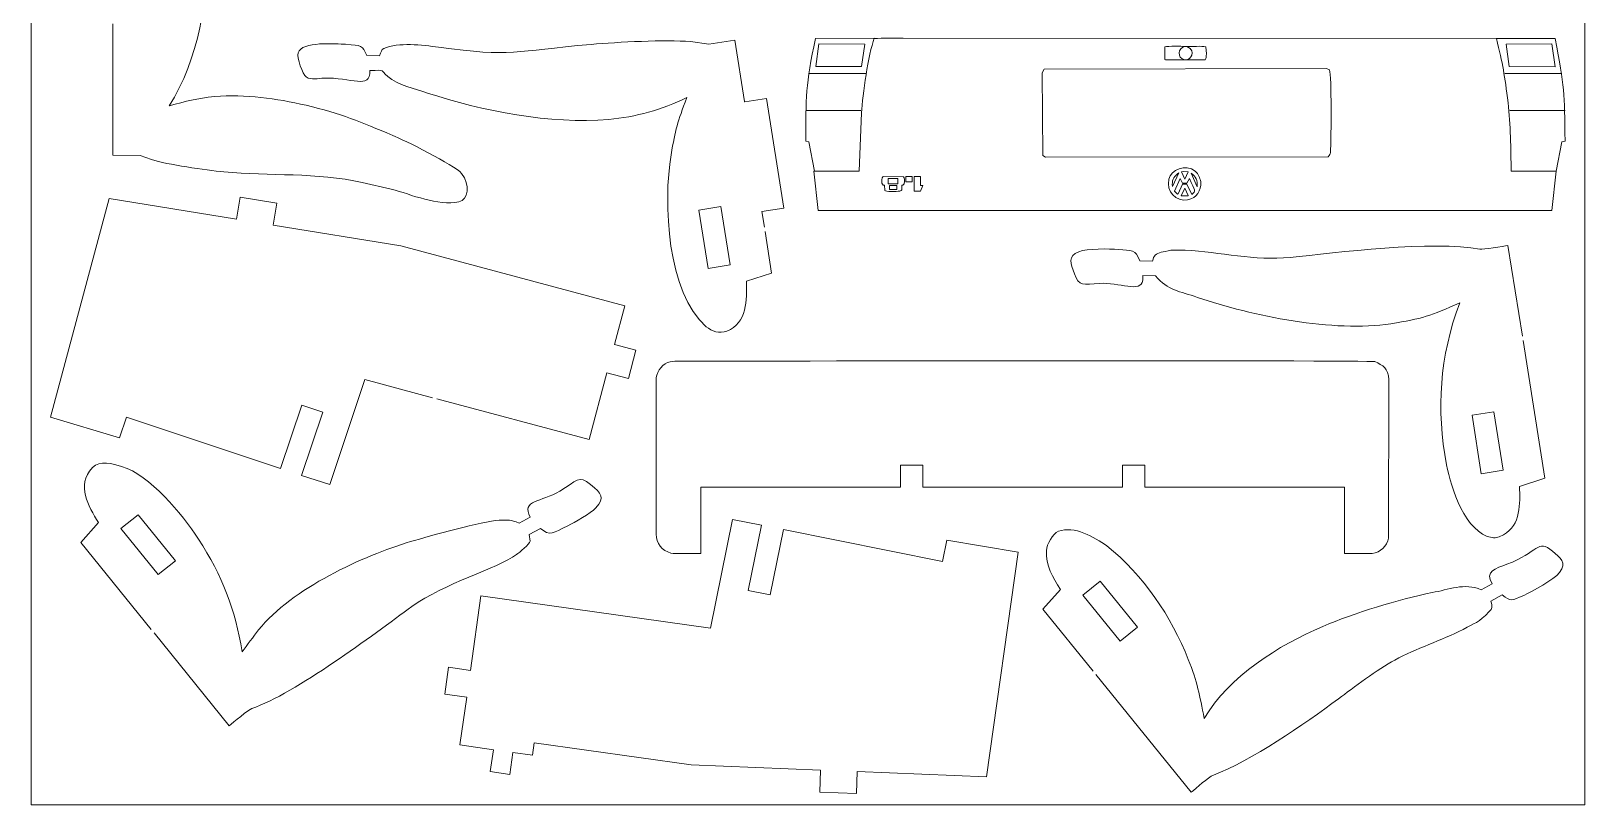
# Model space of a CAD drawing. Header units: centimetres. Extents: x -90 to 56, y -28 to 1.
# Drawn here: x 3.48 to 24.48, y -28.26 to -17.8 of the extents above; entities that cross this region are included whole.
import ezdxf

# ---------------------------------------------------------------- set-up
doc = ezdxf.new("R2010")
doc.units = ezdxf.units.CM
doc.header["$MEASUREMENT"] = 0
doc.layers.add('Camada 1', color=7, linetype='Continuous')

msp = doc.modelspace()

# ---------------------------------------------------------------- linework, layer by layer
at = {"layer": 'Camada 1', "color": 1, "lineweight": 0}
msp.add_lwpolyline([(3.47898, -28.26382), (24.47898, -28.26382), (24.47898, 1.43618), (3.47898, 1.43618), (3.47898, -28.26382)], close=True, dxfattribs=at)
at = {"layer": 'Camada 1', "color": 3, "lineweight": 9}
for points, knots in [([(4.58447, -17.7044), (4.58447, -17.7044), (4.58447, -19.48031), (4.58447, -19.48031), (4.58447, -19.48031), (4.58447, -19.48031), (4.95509, -19.4862), (4.95509, -19.4862), (4.95509, -19.4862), (4.95509, -19.4862), (5.10508, -19.53914), (5.10508, -19.53914), (5.10508, -19.53914), (5.32306, -19.60868), (5.83692, -19.68294), (6.08455, -19.7068), (6.08455, -19.7068), (6.70636, -19.76669), (7.34084, -19.70912), (7.95525, -19.85092), (7.95525, -19.85092), (7.95525, -19.85092), (8.34645, -19.93916), (8.34645, -19.93916), (8.34645, -19.93916), (8.61944, -20.01226), (8.97731, -20.17065), (9.26121, -20.1127), (9.26121, -20.1127), (9.38595, -20.08724), (9.41937, -19.87891), (9.29651, -19.72739), (9.29651, -19.72739), (9.20389, -19.61315), (8.50199, -19.26827), (8.36704, -19.21265), (8.36704, -19.21265), (7.93323, -19.03387), (7.66696, -18.91605), (7.19639, -18.80675), (7.19639, -18.80675), (6.79328, -18.71311), (6.37535, -18.65262), (5.96101, -18.68909), (5.96101, -18.68909), (5.71828, -18.71046), (5.57518, -18.75054), (5.34629, -18.81557), (5.34629, -18.81557), (5.73824, -18.18797), (5.88426, -17.35477), (5.86396, -16.62132), (5.86396, -16.62132), (5.85576, -16.32486), (5.76209, -15.83262), (5.48747, -15.64185), (5.48747, -15.64185), (5.34681, -15.54415), (5.15419, -15.64209), (5.06391, -15.78304), (5.06391, -15.78304), (4.97358, -15.92404), (4.96037, -16.076), (4.94037, -16.23601), (4.94037, -16.23601), (4.94037, -16.23601), (4.58447, -16.29189), (4.58447, -16.29189), (4.58447, -16.29189), (4.58447, -16.29189), (4.58447, -17.64557), (4.58447, -17.64557)], [0, 0, 0, 0, 0.05263158, 0.05263158, 0.05263158, 0.05263158, 0.10526316, 0.10526316, 0.10526316, 0.10526316, 0.15789474, 0.15789474, 0.15789474, 0.15789474, 0.21052632, 0.21052632, 0.21052632, 0.21052632, 0.26315789, 0.26315789, 0.26315789, 0.26315789, 0.31578947, 0.31578947, 0.31578947, 0.31578947, 0.36842105, 0.36842105, 0.36842105, 0.36842105, 0.42105263, 0.42105263, 0.42105263, 0.42105263, 0.47368421, 0.47368421, 0.47368421, 0.47368421, 0.52631579, 0.52631579, 0.52631579, 0.52631579, 0.57894737, 0.57894737, 0.57894737, 0.57894737, 0.63157895, 0.63157895, 0.63157895, 0.63157895, 0.68421053, 0.68421053, 0.68421053, 0.68421053, 0.73684211, 0.73684211, 0.73684211, 0.73684211, 0.78947368, 0.78947368, 0.78947368, 0.78947368, 0.84210526, 0.84210526, 0.84210526, 0.84210526, 0.89473684, 0.89473684, 0.89473684, 0.89473684, 1, 1, 1, 1]), ([(13.38901, -20.45429), (13.38901, -20.45429), (13.35535, -20.24172), (13.35535, -20.24172), (13.35535, -20.24172), (13.35535, -20.24172), (13.65167, -20.19479), (13.65167, -20.19479), (13.65167, -20.19479), (13.65167, -20.19479), (13.417, -18.71318), (13.417, -18.71318), (13.417, -18.71318), (13.417, -18.71318), (13.12359, -18.75966), (13.12359, -18.75966), (13.12359, -18.75966), (13.12359, -18.75966), (13.12022, -18.75721), (13.12022, -18.75721), (13.12022, -18.75721), (13.12022, -18.75721), (12.98862, -17.92634), (12.98862, -17.92634), (12.98862, -17.92634), (12.98862, -17.92634), (12.64001, -17.98155), (12.64001, -17.98155), (12.64001, -17.98155), (12.64001, -17.98155), (12.39319, -17.9462), (12.39319, -17.9462), (12.39319, -17.9462), (12.04644, -17.91648), (11.41388, -17.95169), (11.05001, -17.98322), (11.05001, -17.98322), (9.99699, -18.07448), (9.98778, -18.15927), (8.98631, -18.02122), (8.98631, -18.02122), (8.76713, -17.99101), (8.44447, -17.95238), (8.24439, -18.03748), (8.24439, -18.03748), (8.21486, -18.05005), (8.20859, -18.08771), (8.18847, -18.13568), (8.18847, -18.13568), (8.18847, -18.13568), (8.01537, -18.1333), (8.01537, -18.1333), (8.01537, -18.1333), (7.9528, -17.99435), (7.95263, -17.99651), (7.72935, -17.98207), (7.72935, -17.98207), (7.60435, -17.97398), (7.13302, -17.94072), (7.08916, -18.09538), (7.08916, -18.09538), (7.06926, -18.16552), (7.14735, -18.38701), (7.19773, -18.42363), (7.19773, -18.42363), (7.26077, -18.46945), (7.36309, -18.44238), (7.43551, -18.43956), (7.43551, -18.43956), (7.80311, -18.42522), (8.06859, -18.60014), (8.05629, -18.33529), (8.05629, -18.33529), (8.29226, -18.33167), (8.18303, -18.32079), (8.29885, -18.41896), (8.29885, -18.41896), (8.43117, -18.53112), (8.67221, -18.58673), (8.83721, -18.64043), (8.83721, -18.64043), (9.57105, -18.87926), (10.50252, -19.06768), (11.28507, -18.99724), (11.28507, -18.99724), (11.65399, -18.96404), (12.00586, -18.86779), (12.34018, -18.70207), (12.34018, -18.70207), (12.21718, -19.03504), (12.18683, -19.13229), (12.12892, -19.47408), (12.12892, -19.47408), (12.01904, -20.12261), (12.07536, -21.34354), (12.60437, -21.79906), (12.60437, -21.79906), (12.67634, -21.86104), (12.78384, -21.89777), (12.88193, -21.85932), (12.88193, -21.85932), (13.15895, -21.75076), (13.14954, -21.43295), (13.14753, -21.18592), (13.14753, -21.18592), (13.14753, -21.18592), (13.4874, -21.0755), (13.4874, -21.0755), (13.4874, -21.0755), (13.4874, -21.0755), (13.39821, -20.51239), (13.39821, -20.51239)], [0, 0, 0, 0, 0.03448276, 0.03448276, 0.03448276, 0.03448276, 0.06896552, 0.06896552, 0.06896552, 0.06896552, 0.10344828, 0.10344828, 0.10344828, 0.10344828, 0.13793103, 0.13793103, 0.13793103, 0.13793103, 0.17241379, 0.17241379, 0.17241379, 0.17241379, 0.20689655, 0.20689655, 0.20689655, 0.20689655, 0.24137931, 0.24137931, 0.24137931, 0.24137931, 0.27586207, 0.27586207, 0.27586207, 0.27586207, 0.31034483, 0.31034483, 0.31034483, 0.31034483, 0.34482759, 0.34482759, 0.34482759, 0.34482759, 0.37931034, 0.37931034, 0.37931034, 0.37931034, 0.4137931, 0.4137931, 0.4137931, 0.4137931, 0.44827586, 0.44827586, 0.44827586, 0.44827586, 0.48275862, 0.48275862, 0.48275862, 0.48275862, 0.51724138, 0.51724138, 0.51724138, 0.51724138, 0.55172414, 0.55172414, 0.55172414, 0.55172414, 0.5862069, 0.5862069, 0.5862069, 0.5862069, 0.62068966, 0.62068966, 0.62068966, 0.62068966, 0.65517241, 0.65517241, 0.65517241, 0.65517241, 0.68965517, 0.68965517, 0.68965517, 0.68965517, 0.72413793, 0.72413793, 0.72413793, 0.72413793, 0.75862069, 0.75862069, 0.75862069, 0.75862069, 0.79310345, 0.79310345, 0.79310345, 0.79310345, 0.82758621, 0.82758621, 0.82758621, 0.82758621, 0.86206897, 0.86206897, 0.86206897, 0.86206897, 0.89655172, 0.89655172, 0.89655172, 0.89655172, 0.93103448, 0.93103448, 0.93103448, 0.93103448, 1, 1, 1, 1]), ([(14.06545, -19.69526), (14.06545, -19.69526), (13.99192, -19.29818), (13.99192, -19.29818), (13.99192, -19.29818), (13.99192, -19.29818), (13.9478, -19.28935), (13.9478, -19.28935), (13.9478, -19.28935), (13.95293, -18.71506), (13.94386, -18.51855), (14.08016, -17.90398), (14.08016, -17.90398), (14.08016, -17.90398), (14.87432, -17.90104), (14.87432, -17.90104), (14.87432, -17.90104), (14.79332, -18.11731), (14.71781, -18.66502), (14.70373, -18.90698), (14.70373, -18.90698), (14.70373, -18.90698), (14.67137, -19.69526), (14.67137, -19.69526), (14.67137, -19.69526), (14.67137, -19.69526), (14.05662, -19.69526), (14.05662, -19.69526), (14.05662, -19.69526), (14.05662, -19.69526), (14.1184, -20.22764), (14.1184, -20.22764), (14.1184, -20.22764), (14.1184, -20.22764), (24.03367, -20.22764), (24.03367, -20.22764), (24.03367, -20.22764), (24.03367, -20.22764), (24.08957, -19.6982), (24.08957, -19.6982)], [0, 0, 0, 0, 0.09090909, 0.09090909, 0.09090909, 0.09090909, 0.18181818, 0.18181818, 0.18181818, 0.18181818, 0.27272727, 0.27272727, 0.27272727, 0.27272727, 0.36363636, 0.36363636, 0.36363636, 0.36363636, 0.45454545, 0.45454545, 0.45454545, 0.45454545, 0.54545455, 0.54545455, 0.54545455, 0.54545455, 0.63636364, 0.63636364, 0.63636364, 0.63636364, 0.72727273, 0.72727273, 0.72727273, 0.72727273, 0.81818182, 0.81818182, 0.81818182, 0.81818182, 1, 1, 1, 1]), ([(14.87432, -17.90104), (14.87432, -17.90104), (14.87432, -17.90398), (14.87432, -17.90398), (14.87432, -17.90398), (14.98918, -17.89722), (15.1478, -17.90111), (15.26712, -17.90115), (15.26712, -17.90115), (15.26712, -17.90115), (23.28363, -17.90398), (23.28363, -17.90398), (23.28363, -17.90398), (23.36863, -18.25239), (23.39523, -18.39675), (23.43952, -18.77168), (23.43952, -18.77168), (23.47503, -19.07223), (23.47586, -19.39456), (23.48366, -19.6982), (23.48366, -19.6982), (23.48366, -19.6982), (24.08957, -19.6982), (24.08957, -19.6982), (24.08957, -19.6982), (24.08957, -19.6982), (24.16604, -19.29818), (24.16604, -19.29818), (24.16604, -19.29818), (24.16604, -19.29818), (24.21016, -19.2923), (24.21016, -19.2923), (24.21016, -19.2923), (24.20338, -18.63198), (24.20233, -18.56347), (24.0778, -17.90398), (24.0778, -17.90398), (24.0778, -17.90398), (23.28363, -17.90398), (23.28363, -17.90398)], [0, 0, 0, 0, 0.09090909, 0.09090909, 0.09090909, 0.09090909, 0.18181818, 0.18181818, 0.18181818, 0.18181818, 0.27272727, 0.27272727, 0.27272727, 0.27272727, 0.36363636, 0.36363636, 0.36363636, 0.36363636, 0.45454545, 0.45454545, 0.45454545, 0.45454545, 0.54545455, 0.54545455, 0.54545455, 0.54545455, 0.63636364, 0.63636364, 0.63636364, 0.63636364, 0.72727273, 0.72727273, 0.72727273, 0.72727273, 0.81818182, 0.81818182, 0.81818182, 0.81818182, 1, 1, 1, 1]), ([(17.14504, -18.36577), (17.14504, -18.36577), (17.15388, -19.48642), (17.15388, -19.48642), (17.15388, -19.48642), (17.15388, -19.48642), (17.18916, -19.50701), (17.18916, -19.50701), (17.18916, -19.50701), (17.18916, -19.50701), (21.00704, -19.50407), (21.00704, -19.50407), (21.00704, -19.50407), (21.04996, -19.44163), (21.03547, -19.47517), (21.04233, -19.3923), (21.04233, -19.3923), (21.04835, -19.25575), (21.05611, -18.41297), (21.02763, -18.32753), (21.02763, -18.32753), (21.02763, -18.32753), (20.98645, -18.30988), (20.98645, -18.30988), (20.98645, -18.30988), (20.98645, -18.30988), (17.17151, -18.31577), (17.17151, -18.31577), (17.17151, -18.31577), (17.17151, -18.31577), (17.14504, -18.36577), (17.14504, -18.36577)], [0, 0, 0, 0, 0.11111111, 0.11111111, 0.11111111, 0.11111111, 0.22222222, 0.22222222, 0.22222222, 0.22222222, 0.33333333, 0.33333333, 0.33333333, 0.33333333, 0.44444444, 0.44444444, 0.44444444, 0.44444444, 0.55555556, 0.55555556, 0.55555556, 0.55555556, 0.66666667, 0.66666667, 0.66666667, 0.66666667, 0.77777778, 0.77777778, 0.77777778, 0.77777778, 1, 1, 1, 1]), ([(8.96241, -22.77429), (8.96241, -22.77429), (11.01924, -23.32541), (11.01924, -23.32541), (11.01924, -23.32541), (11.01924, -23.32541), (11.26132, -22.42193), (11.26132, -22.42193), (11.26132, -22.42193), (11.26132, -22.42193), (11.55111, -22.49958), (11.55111, -22.49958), (11.55111, -22.49958), (11.55111, -22.49958), (11.65389, -22.11603), (11.65389, -22.11603), (11.65389, -22.11603), (11.65389, -22.11603), (11.36409, -22.03838), (11.36409, -22.03838), (11.36409, -22.03838), (11.36409, -22.03838), (11.50341, -21.51846), (11.50341, -21.51846), (11.50341, -21.51846), (11.50341, -21.51846), (8.47477, -20.70694), (8.47477, -20.70694), (8.47477, -20.70694), (8.47477, -20.70694), (6.74999, -20.42749), (6.74999, -20.42749), (6.74999, -20.42749), (6.74999, -20.42749), (6.79923, -20.13008), (6.79923, -20.13008), (6.79923, -20.13008), (6.79923, -20.13008), (6.30614, -20.04972), (6.30614, -20.04972), (6.30614, -20.04972), (6.30614, -20.04972), (6.2569, -20.34713), (6.2569, -20.34713), (6.2569, -20.34713), (6.2569, -20.34713), (4.53288, -20.06484), (4.53288, -20.06484), (4.53288, -20.06484), (4.53288, -20.06484), (3.74039, -23.02245), (3.74039, -23.02245), (3.74039, -23.02245), (3.74039, -23.02245), (4.67603, -23.30361), (4.67603, -23.30361), (4.67603, -23.30361), (4.67603, -23.30361), (4.7692, -23.02406), (4.7692, -23.02406), (4.7692, -23.02406), (4.7692, -23.02406), (6.8495, -23.71546), (6.8495, -23.71546), (6.8495, -23.71546), (6.8495, -23.71546), (7.13644, -22.86054), (7.13644, -22.86054), (7.13644, -22.86054), (7.13644, -22.86054), (7.42168, -22.95523), (7.42168, -22.95523), (7.42168, -22.95523), (7.42168, -22.95523), (7.13473, -23.81016), (7.13473, -23.81016), (7.13473, -23.81016), (7.13473, -23.81016), (7.51579, -23.93358), (7.51579, -23.93358), (7.51579, -23.93358), (7.51579, -23.93358), (7.9906, -22.51389), (7.9906, -22.51389), (7.9906, -22.51389), (7.9906, -22.51389), (8.90559, -22.75906), (8.90559, -22.75906)], [0, 0, 0, 0, 0.04347826, 0.04347826, 0.04347826, 0.04347826, 0.08695652, 0.08695652, 0.08695652, 0.08695652, 0.13043478, 0.13043478, 0.13043478, 0.13043478, 0.17391304, 0.17391304, 0.17391304, 0.17391304, 0.2173913, 0.2173913, 0.2173913, 0.2173913, 0.26086957, 0.26086957, 0.26086957, 0.26086957, 0.30434783, 0.30434783, 0.30434783, 0.30434783, 0.34782609, 0.34782609, 0.34782609, 0.34782609, 0.39130435, 0.39130435, 0.39130435, 0.39130435, 0.43478261, 0.43478261, 0.43478261, 0.43478261, 0.47826087, 0.47826087, 0.47826087, 0.47826087, 0.52173913, 0.52173913, 0.52173913, 0.52173913, 0.56521739, 0.56521739, 0.56521739, 0.56521739, 0.60869565, 0.60869565, 0.60869565, 0.60869565, 0.65217391, 0.65217391, 0.65217391, 0.65217391, 0.69565217, 0.69565217, 0.69565217, 0.69565217, 0.73913043, 0.73913043, 0.73913043, 0.73913043, 0.7826087, 0.7826087, 0.7826087, 0.7826087, 0.82608696, 0.82608696, 0.82608696, 0.82608696, 0.86956522, 0.86956522, 0.86956522, 0.86956522, 0.91304348, 0.91304348, 0.91304348, 0.91304348, 1, 1, 1, 1]), ([(23.63332, -21.92935), (23.63332, -21.92935), (23.43868, -20.70041), (23.43868, -20.70041), (23.43868, -20.70041), (23.37726, -20.70962), (23.09901, -20.75925), (23.05963, -20.7515), (23.05963, -20.7515), (22.43975, -20.6295), (21.10379, -20.80007), (20.49533, -20.86283), (20.49533, -20.86283), (20.01726, -20.91214), (19.55082, -20.78853), (19.07731, -20.76578), (19.07731, -20.76578), (18.93614, -20.76375), (18.90224, -20.75336), (18.75407, -20.79316), (18.75407, -20.79316), (18.68155, -20.81264), (18.649, -20.83515), (18.63607, -20.91311), (18.63607, -20.91311), (18.63607, -20.91311), (18.46297, -20.91074), (18.46297, -20.91074), (18.46297, -20.91074), (18.40855, -20.74775), (18.34998, -20.77551), (18.17359, -20.75705), (18.17359, -20.75705), (18.0497, -20.74409), (17.75211, -20.74171), (17.63902, -20.78514), (17.63902, -20.78514), (17.48418, -20.8446), (17.53074, -20.94557), (17.57907, -21.0835), (17.57907, -21.0835), (17.64001, -21.25747), (17.69852, -21.23027), (17.92135, -21.21393), (17.92135, -21.21393), (18.18088, -21.1949), (18.47969, -21.35244), (18.50393, -21.1693), (18.50393, -21.1693), (18.50393, -21.1693), (18.50635, -21.10936), (18.50635, -21.10936), (18.50635, -21.10936), (18.50635, -21.10936), (18.67363, -21.11263), (18.67363, -21.11263), (18.67363, -21.11263), (18.84751, -21.3126), (18.99887, -21.31949), (19.24383, -21.40351), (19.24383, -21.40351), (19.97832, -21.65541), (21.08573, -21.88012), (21.85515, -21.75825), (21.85515, -21.75825), (22.27828, -21.69124), (22.3972, -21.65429), (22.78733, -21.47659), (22.78733, -21.47659), (22.51555, -22.20444), (22.4667, -22.91379), (22.61008, -23.66671), (22.61008, -23.66671), (22.66926, -23.97746), (22.86343, -24.59159), (23.2245, -24.65041), (23.2245, -24.65041), (23.28278, -24.65991), (23.32367, -24.64081), (23.37908, -24.61104), (23.37908, -24.61104), (23.61445, -24.48457), (23.60192, -24.18172), (23.59468, -23.96045), (23.59468, -23.96045), (23.59468, -23.96045), (23.93699, -23.84667), (23.93699, -23.84667), (23.93699, -23.84667), (23.93699, -23.84667), (23.64252, -21.98745), (23.64252, -21.98745)], [0, 0, 0, 0, 0.04166667, 0.04166667, 0.04166667, 0.04166667, 0.08333333, 0.08333333, 0.08333333, 0.08333333, 0.125, 0.125, 0.125, 0.125, 0.16666667, 0.16666667, 0.16666667, 0.16666667, 0.20833333, 0.20833333, 0.20833333, 0.20833333, 0.25, 0.25, 0.25, 0.25, 0.29166667, 0.29166667, 0.29166667, 0.29166667, 0.33333333, 0.33333333, 0.33333333, 0.33333333, 0.375, 0.375, 0.375, 0.375, 0.41666667, 0.41666667, 0.41666667, 0.41666667, 0.45833333, 0.45833333, 0.45833333, 0.45833333, 0.5, 0.5, 0.5, 0.5, 0.54166667, 0.54166667, 0.54166667, 0.54166667, 0.58333333, 0.58333333, 0.58333333, 0.58333333, 0.625, 0.625, 0.625, 0.625, 0.66666667, 0.66666667, 0.66666667, 0.66666667, 0.70833333, 0.70833333, 0.70833333, 0.70833333, 0.75, 0.75, 0.75, 0.75, 0.79166667, 0.79166667, 0.79166667, 0.79166667, 0.83333333, 0.83333333, 0.83333333, 0.83333333, 0.875, 0.875, 0.875, 0.875, 0.91666667, 0.91666667, 0.91666667, 0.91666667, 1, 1, 1, 1]), ([(12.17871, -22.26461), (13.03126, -22.26461), (21.57036, -22.25288), (21.63808, -22.2705), (21.63808, -22.2705), (21.74965, -22.32009), (21.82145, -22.3638), (21.82926, -22.51463), (21.82926, -22.51463), (21.82926, -22.51463), (21.82632, -24.65593), (21.82632, -24.65593), (21.82632, -24.65593), (21.80699, -24.76349), (21.71501, -24.85276), (21.60572, -24.86477), (21.60572, -24.86477), (21.60572, -24.86477), (21.22923, -24.86477), (21.22923, -24.86477), (21.22923, -24.86477), (21.22923, -24.86477), (21.22923, -23.97059), (21.22923, -23.97059), (21.22923, -23.97059), (21.22923, -23.97059), (18.52907, -23.97059), (18.52907, -23.97059), (18.52907, -23.97059), (18.52907, -23.97059), (18.52907, -23.67056), (18.52907, -23.67056), (18.52907, -23.67056), (18.52907, -23.67056), (18.22906, -23.67056), (18.22906, -23.67056), (18.22906, -23.67056), (18.22906, -23.67056), (18.22906, -23.97059), (18.22906, -23.97059), (18.22906, -23.97059), (18.22906, -23.97059), (15.5289, -23.97059), (15.5289, -23.97059), (15.5289, -23.97059), (15.5289, -23.97059), (15.5289, -23.67056), (15.5289, -23.67056), (15.5289, -23.67056), (15.5289, -23.67056), (15.22888, -23.67056), (15.22888, -23.67056), (15.22888, -23.67056), (15.22888, -23.67056), (15.22888, -23.96765), (15.22888, -23.96765), (15.22888, -23.96765), (15.22888, -23.96765), (12.52874, -23.97059), (12.52874, -23.97059), (12.52874, -23.97059), (12.52874, -23.97059), (12.52874, -24.86477), (12.52874, -24.86477), (12.52874, -24.86477), (12.45106, -24.86477), (12.1824, -24.87225), (12.12576, -24.85888), (12.12576, -24.85888), (12.00492, -24.83036), (11.92869, -24.72543), (11.92869, -24.60297), (11.92869, -24.60297), (11.92869, -24.60297), (11.92869, -22.48815), (11.92869, -22.48815), (11.92869, -22.48815), (11.93921, -22.39232), (12.01943, -22.29545), (12.11399, -22.27344), (12.11399, -22.27344), (12.11399, -22.27344), (12.17871, -22.26461), (12.17871, -22.26461)], [0, 0, 0, 0, 0.04545455, 0.04545455, 0.04545455, 0.04545455, 0.09090909, 0.09090909, 0.09090909, 0.09090909, 0.13636364, 0.13636364, 0.13636364, 0.13636364, 0.18181818, 0.18181818, 0.18181818, 0.18181818, 0.22727273, 0.22727273, 0.22727273, 0.22727273, 0.27272727, 0.27272727, 0.27272727, 0.27272727, 0.31818182, 0.31818182, 0.31818182, 0.31818182, 0.36363636, 0.36363636, 0.36363636, 0.36363636, 0.40909091, 0.40909091, 0.40909091, 0.40909091, 0.45454545, 0.45454545, 0.45454545, 0.45454545, 0.5, 0.5, 0.5, 0.5, 0.54545455, 0.54545455, 0.54545455, 0.54545455, 0.59090909, 0.59090909, 0.59090909, 0.59090909, 0.63636364, 0.63636364, 0.63636364, 0.63636364, 0.68181818, 0.68181818, 0.68181818, 0.68181818, 0.72727273, 0.72727273, 0.72727273, 0.72727273, 0.77272727, 0.77272727, 0.77272727, 0.77272727, 0.81818182, 0.81818182, 0.81818182, 0.81818182, 0.86363636, 0.86363636, 0.86363636, 0.86363636, 0.90909091, 0.90909091, 0.90909091, 0.90909091, 1, 1, 1, 1]), ([(5.14091, -25.93867), (5.14091, -25.93867), (6.15634, -27.19263), (6.15634, -27.19263), (6.15634, -27.19263), (6.20576, -27.15392), (6.42211, -26.97442), (6.46091, -26.96115), (6.46091, -26.96115), (7.0526, -26.7588), (8.09806, -25.96533), (8.626, -25.58258), (8.626, -25.58258), (9.05918, -25.26853), (9.77497, -25.06891), (10.04036, -24.88009), (10.04036, -24.88009), (10.07825, -24.85313), (10.21835, -24.73866), (10.22257, -24.69847), (10.22257, -24.69847), (10.22257, -24.69847), (10.21102, -24.60942), (10.21102, -24.60942), (10.21102, -24.60942), (10.21102, -24.60942), (10.36211, -24.52492), (10.36211, -24.52492), (10.36211, -24.52492), (10.4915, -24.63954), (10.53374, -24.58591), (10.7317, -24.49057), (10.7317, -24.49057), (10.82416, -24.44604), (11.04364, -24.32273), (11.11062, -24.24807), (11.11062, -24.24807), (11.24088, -24.10286), (11.18751, -24.05997), (11.04122, -23.93335), (11.04122, -23.93335), (10.88173, -23.7953), (10.85526, -23.88521), (10.62418, -24.02128), (10.62418, -24.02128), (10.36928, -24.17136), (10.10253, -24.14199), (10.22339, -24.37231), (10.22339, -24.37231), (10.22339, -24.37231), (10.07688, -24.45311), (10.07688, -24.45311), (10.07688, -24.45311), (9.9524, -24.41026), (9.93538, -24.40824), (9.80471, -24.41614), (9.80471, -24.41614), (9.58186, -24.42962), (8.87782, -24.62359), (8.60747, -24.70439), (8.60747, -24.70439), (7.97213, -24.89427), (7.00111, -25.33725), (6.55382, -25.89808), (6.55382, -25.89808), (6.47698, -25.99443), (6.40646, -26.09629), (6.33233, -26.19477), (6.33233, -26.19477), (6.2358, -25.61934), (6.06372, -25.16329), (5.74172, -24.67087), (5.74172, -24.67087), (5.51433, -24.32313), (5.08606, -23.80535), (4.70322, -23.68755), (4.70322, -23.68755), (4.58612, -23.65152), (4.40523, -23.59752), (4.30826, -23.7046), (4.30826, -23.7046), (4.08466, -23.95152), (4.25087, -24.21745), (4.39123, -24.44737), (4.39123, -24.44737), (4.39123, -24.44737), (4.15166, -24.71706), (4.15166, -24.71706), (4.15166, -24.71706), (4.15166, -24.71706), (5.10389, -25.89296), (5.10389, -25.89296)], [0, 0, 0, 0, 0.04166667, 0.04166667, 0.04166667, 0.04166667, 0.08333333, 0.08333333, 0.08333333, 0.08333333, 0.125, 0.125, 0.125, 0.125, 0.16666667, 0.16666667, 0.16666667, 0.16666667, 0.20833333, 0.20833333, 0.20833333, 0.20833333, 0.25, 0.25, 0.25, 0.25, 0.29166667, 0.29166667, 0.29166667, 0.29166667, 0.33333333, 0.33333333, 0.33333333, 0.33333333, 0.375, 0.375, 0.375, 0.375, 0.41666667, 0.41666667, 0.41666667, 0.41666667, 0.45833333, 0.45833333, 0.45833333, 0.45833333, 0.5, 0.5, 0.5, 0.5, 0.54166667, 0.54166667, 0.54166667, 0.54166667, 0.58333333, 0.58333333, 0.58333333, 0.58333333, 0.625, 0.625, 0.625, 0.625, 0.66666667, 0.66666667, 0.66666667, 0.66666667, 0.70833333, 0.70833333, 0.70833333, 0.70833333, 0.75, 0.75, 0.75, 0.75, 0.79166667, 0.79166667, 0.79166667, 0.79166667, 0.83333333, 0.83333333, 0.83333333, 0.83333333, 0.875, 0.875, 0.875, 0.875, 0.91666667, 0.91666667, 0.91666667, 0.91666667, 1, 1, 1, 1]), ([(14.13686, -28.09206), (14.13686, -28.09206), (14.63316, -28.11132), (14.63316, -28.11132), (14.63316, -28.11132), (14.63316, -28.11132), (14.64539, -27.81304), (14.64539, -27.81304), (14.64539, -27.81304), (14.64539, -27.81304), (16.39095, -27.88312), (16.39095, -27.88312), (16.39095, -27.88312), (16.39095, -27.88312), (16.8175, -24.84806), (16.8175, -24.84806), (16.8175, -24.84806), (16.8175, -24.84806), (15.85457, -24.68303), (15.85457, -24.68303), (15.85457, -24.68303), (15.85457, -24.68303), (15.79574, -24.97476), (15.79574, -24.97476), (15.79574, -24.97476), (15.79574, -24.97476), (13.64669, -24.54204), (13.64669, -24.54204), (13.64669, -24.54204), (13.64669, -24.54204), (13.46649, -25.42264), (13.46649, -25.42264), (13.46649, -25.42264), (13.46649, -25.42264), (13.17186, -25.36341), (13.17186, -25.36341), (13.17186, -25.36341), (13.17186, -25.36341), (13.35205, -24.48281), (13.35205, -24.48281), (13.35205, -24.48281), (13.35205, -24.48281), (12.9592, -24.40383), (12.9592, -24.40383), (12.9592, -24.40383), (12.9592, -24.40383), (12.66054, -25.87372), (12.66054, -25.87372), (12.66054, -25.87372), (12.66054, -25.87372), (9.55849, -25.43775), (9.55849, -25.43775), (9.55849, -25.43775), (9.55849, -25.43775), (9.41685, -26.44555), (9.41685, -26.44555), (9.41685, -26.44555), (9.41685, -26.44555), (9.11975, -26.4038), (9.11975, -26.4038), (9.11975, -26.4038), (9.11975, -26.4038), (9.06899, -26.76498), (9.06899, -26.76498), (9.06899, -26.76498), (9.06899, -26.76498), (9.36609, -26.80673), (9.36609, -26.80673), (9.36609, -26.80673), (9.36609, -26.80673), (9.27521, -27.45335), (9.27521, -27.45335), (9.27521, -27.45335), (9.27521, -27.45335), (9.72669, -27.5168), (9.72669, -27.5168), (9.72669, -27.5168), (9.72669, -27.5168), (9.68493, -27.8139), (9.68493, -27.8139), (9.68493, -27.8139), (9.68493, -27.8139), (9.94999, -27.85116), (9.94999, -27.85116), (9.94999, -27.85116), (9.94999, -27.85116), (9.99174, -27.55406), (9.99174, -27.55406), (9.99174, -27.55406), (9.99174, -27.55406), (10.25681, -27.59131), (10.25681, -27.59131), (10.25681, -27.59131), (10.25681, -27.59131), (10.28015, -27.42528), (10.28015, -27.42528), (10.28015, -27.42528), (10.28015, -27.42528), (12.4006, -27.72329), (12.4006, -27.72329), (12.4006, -27.72329), (12.4006, -27.72329), (14.14617, -27.79337), (14.14617, -27.79337), (14.14617, -27.79337), (14.14617, -27.79337), (14.13686, -28.09206), (14.13686, -28.09206)], [0, 0, 0, 0, 0.03571429, 0.03571429, 0.03571429, 0.03571429, 0.07142857, 0.07142857, 0.07142857, 0.07142857, 0.10714286, 0.10714286, 0.10714286, 0.10714286, 0.14285714, 0.14285714, 0.14285714, 0.14285714, 0.17857143, 0.17857143, 0.17857143, 0.17857143, 0.21428571, 0.21428571, 0.21428571, 0.21428571, 0.25, 0.25, 0.25, 0.25, 0.28571429, 0.28571429, 0.28571429, 0.28571429, 0.32142857, 0.32142857, 0.32142857, 0.32142857, 0.35714286, 0.35714286, 0.35714286, 0.35714286, 0.39285714, 0.39285714, 0.39285714, 0.39285714, 0.42857143, 0.42857143, 0.42857143, 0.42857143, 0.46428571, 0.46428571, 0.46428571, 0.46428571, 0.5, 0.5, 0.5, 0.5, 0.53571429, 0.53571429, 0.53571429, 0.53571429, 0.57142857, 0.57142857, 0.57142857, 0.57142857, 0.60714286, 0.60714286, 0.60714286, 0.60714286, 0.64285714, 0.64285714, 0.64285714, 0.64285714, 0.67857143, 0.67857143, 0.67857143, 0.67857143, 0.71428571, 0.71428571, 0.71428571, 0.71428571, 0.75, 0.75, 0.75, 0.75, 0.78571429, 0.78571429, 0.78571429, 0.78571429, 0.82142857, 0.82142857, 0.82142857, 0.82142857, 0.85714286, 0.85714286, 0.85714286, 0.85714286, 0.89285714, 0.89285714, 0.89285714, 0.89285714, 0.92857143, 0.92857143, 0.92857143, 0.92857143, 1, 1, 1, 1]), ([(17.86967, -26.50218), (17.86967, -26.50218), (19.15814, -28.09331), (19.15814, -28.09331), (19.15814, -28.09331), (19.2262, -28.03821), (19.38455, -27.88913), (19.45858, -27.86139), (19.45858, -27.86139), (19.96585, -27.67126), (20.68048, -27.17199), (21.15028, -26.82834), (21.15028, -26.82834), (21.34251, -26.68179), (21.67944, -26.42936), (21.90789, -26.30567), (21.90789, -26.30567), (22.19825, -26.14845), (22.53597, -26.04307), (22.83196, -25.89043), (22.83196, -25.89043), (22.98593, -25.80443), (23.04409, -25.80595), (23.18563, -25.64944), (23.18563, -25.64944), (23.22707, -25.60362), (23.23141, -25.59423), (23.20868, -25.50966), (23.20868, -25.50966), (23.20868, -25.50966), (23.35978, -25.42516), (23.35978, -25.42516), (23.35978, -25.42516), (23.47744, -25.5137), (23.48585, -25.50838), (23.65197, -25.43078), (23.65197, -25.43078), (23.77471, -25.37345), (24.05535, -25.22305), (24.13614, -25.12196), (24.13614, -25.12196), (24.24349, -24.98764), (24.1395, -24.91939), (24.03888, -24.83359), (24.03888, -24.83359), (23.83461, -24.6594), (23.85598, -24.85309), (23.42209, -25.01135), (23.42209, -25.01135), (23.27835, -25.06378), (23.11695, -25.11144), (23.2252, -25.27299), (23.2252, -25.27299), (23.2252, -25.27299), (23.07639, -25.35564), (23.07639, -25.35564), (23.07639, -25.35564), (22.85415, -25.25466), (22.63007, -25.3574), (22.41374, -25.39265), (22.41374, -25.39265), (21.9584, -25.48485), (21.36277, -25.67042), (20.93499, -25.85207), (20.93499, -25.85207), (20.33818, -26.1055), (19.66968, -26.52395), (19.33414, -27.09545), (19.33414, -27.09545), (19.26914, -26.77448), (19.24314, -26.60886), (19.119, -26.29695), (19.119, -26.29695), (18.88921, -25.71965), (18.51142, -25.15068), (18.01705, -24.76323), (18.01705, -24.76323), (17.85098, -24.64259), (17.57492, -24.48524), (17.36449, -24.56498), (17.36449, -24.56498), (17.28465, -24.59524), (17.20608, -24.74271), (17.20112, -24.82596), (17.20112, -24.82596), (17.18899, -25.03014), (17.28734, -25.18361), (17.39074, -25.34989), (17.39074, -25.34989), (17.39074, -25.34989), (17.15161, -25.61545), (17.15161, -25.61545), (17.15161, -25.61545), (17.15161, -25.61545), (17.83265, -26.45646), (17.83265, -26.45646)], [0, 0, 0, 0, 0.04, 0.04, 0.04, 0.04, 0.08, 0.08, 0.08, 0.08, 0.12, 0.12, 0.12, 0.12, 0.16, 0.16, 0.16, 0.16, 0.2, 0.2, 0.2, 0.2, 0.24, 0.24, 0.24, 0.24, 0.28, 0.28, 0.28, 0.28, 0.32, 0.32, 0.32, 0.32, 0.36, 0.36, 0.36, 0.36, 0.4, 0.4, 0.4, 0.4, 0.44, 0.44, 0.44, 0.44, 0.48, 0.48, 0.48, 0.48, 0.52, 0.52, 0.52, 0.52, 0.56, 0.56, 0.56, 0.56, 0.6, 0.6, 0.6, 0.6, 0.64, 0.64, 0.64, 0.64, 0.68, 0.68, 0.68, 0.68, 0.72, 0.72, 0.72, 0.72, 0.76, 0.76, 0.76, 0.76, 0.8, 0.8, 0.8, 0.8, 0.84, 0.84, 0.84, 0.84, 0.88, 0.88, 0.88, 0.88, 0.92, 0.92, 0.92, 0.92, 1, 1, 1, 1])]:
    msp.add_open_spline(points, degree=3, knots=knots, dxfattribs=at)
at = {"layer": 'Camada 1', "color": 1, "lineweight": 9}
for points, knots in [([(14.0831, -18.28341), (14.0831, -18.28341), (14.70079, -18.28047), (14.70079, -18.28047), (14.70079, -18.28047), (14.70079, -18.28047), (14.74491, -17.98045), (14.74491, -17.98045), (14.74491, -17.98045), (14.74491, -17.98045), (14.12722, -17.97457), (14.12722, -17.97457), (14.12722, -17.97457), (14.12722, -17.97457), (14.0831, -18.28341), (14.0831, -18.28341)], [0, 0, 0, 0, 0.2, 0.2, 0.2, 0.2, 0.4, 0.4, 0.4, 0.4, 0.6, 0.6, 0.6, 0.6, 1, 1, 1, 1]), ([(19.10104, -18.01281), (19.10104, -18.01281), (19.07751, -18.00987), (19.07751, -18.00987), (19.07751, -18.00987), (19.02102, -18.00987), (18.84783, -18.00405), (18.80102, -18.01575), (18.80102, -18.01575), (18.80102, -18.01575), (18.80102, -18.18635), (18.80102, -18.18635), (18.80102, -18.18635), (18.80102, -18.18635), (18.81279, -18.19223), (18.81279, -18.19223), (18.81279, -18.19223), (18.81279, -18.19223), (19.34812, -18.19223), (19.34812, -18.19223), (19.34812, -18.19223), (19.36326, -18.1657), (19.36107, -18.15528), (19.36282, -18.10988), (19.36282, -18.10988), (19.36282, -18.10988), (19.35399, -18.01575), (19.35399, -18.01575), (19.35399, -18.01575), (19.30094, -18.00249), (19.15995, -18.01281), (19.10104, -18.01281)], [0, 0, 0, 0, 0.11111111, 0.11111111, 0.11111111, 0.11111111, 0.22222222, 0.22222222, 0.22222222, 0.22222222, 0.33333333, 0.33333333, 0.33333333, 0.33333333, 0.44444444, 0.44444444, 0.44444444, 0.44444444, 0.55555556, 0.55555556, 0.55555556, 0.55555556, 0.66666667, 0.66666667, 0.66666667, 0.66666667, 0.77777778, 0.77777778, 0.77777778, 0.77777778, 1, 1, 1, 1]), ([(19.10104, -18.01281), (19.10104, -18.01281), (19.07751, -18.00987), (19.07751, -18.00987), (19.07751, -18.00987), (19.07751, -18.00987), (19.04516, -18.02163), (19.04516, -18.02163), (19.04516, -18.02163), (18.95617, -18.06981), (18.9933, -18.19821), (19.09223, -18.19223), (19.09223, -18.19223), (19.14424, -18.18909), (19.23893, -18.08176), (19.10104, -18.01281)], [0, 0, 0, 0, 0.2, 0.2, 0.2, 0.2, 0.4, 0.4, 0.4, 0.4, 0.6, 0.6, 0.6, 0.6, 1, 1, 1, 1]), ([(24.07486, -18.28635), (24.07486, -18.28635), (23.45718, -18.28047), (23.45718, -18.28047), (23.45718, -18.28047), (23.45718, -18.28047), (23.41307, -17.98045), (23.41307, -17.98045), (23.41307, -17.98045), (23.41307, -17.98045), (24.03074, -17.97751), (24.03074, -17.97751), (24.03074, -17.97751), (24.03074, -17.97751), (24.07486, -18.28635), (24.07486, -18.28635)], [0, 0, 0, 0, 0.2, 0.2, 0.2, 0.2, 0.4, 0.4, 0.4, 0.4, 0.6, 0.6, 0.6, 0.6, 1, 1, 1, 1]), ([(18.85692, -19.80409), (18.88567, -19.68373), (19.07937, -19.58519), (19.21281, -19.6982), (19.21281, -19.6982), (19.25907, -19.73738), (19.2712, -19.78716), (19.28928, -19.83939), (19.28928, -19.83939), (19.28928, -19.96329), (19.2368, -20.05981), (19.10986, -20.08352), (19.10986, -20.08352), (18.95289, -20.11283), (18.81622, -19.97444), (18.85692, -19.80409)], [0, 0, 0, 0, 0.2, 0.2, 0.2, 0.2, 0.4, 0.4, 0.4, 0.4, 0.6, 0.6, 0.6, 0.6, 1, 1, 1, 1]), ([(18.98927, -19.71879), (18.98927, -19.71879), (18.90398, -19.90409), (18.90398, -19.90409), (18.90398, -19.90409), (18.89615, -19.82583), (18.91623, -19.77903), (18.97163, -19.73056), (18.97163, -19.73056), (18.97163, -19.73056), (18.98927, -19.71879), (18.98927, -19.71879)], [0, 0, 0, 0, 0.25, 0.25, 0.25, 0.25, 0.5, 0.5, 0.5, 0.5, 1, 1, 1, 1]), ([(19.07163, -19.80703), (19.07163, -19.80703), (19.11576, -19.70408), (19.11576, -19.70408), (19.11576, -19.70408), (19.11576, -19.70408), (19.0481, -19.70114), (19.0481, -19.70114), (19.0481, -19.70114), (19.0481, -19.70114), (19.02457, -19.70408), (19.02457, -19.70408), (19.02457, -19.70408), (19.02457, -19.70408), (19.07163, -19.80703), (19.07163, -19.80703)], [0, 0, 0, 0, 0.2, 0.2, 0.2, 0.2, 0.4, 0.4, 0.4, 0.4, 0.6, 0.6, 0.6, 0.6, 1, 1, 1, 1]), ([(19.15692, -19.72173), (19.22281, -19.76879), (19.24536, -19.82582), (19.23634, -19.90703), (19.23634, -19.90703), (19.23634, -19.90703), (19.15692, -19.72173), (19.15692, -19.72173)], [0, 0, 0, 0, 0.33333333, 0.33333333, 0.33333333, 0.33333333, 1, 1, 1, 1]), ([(15.26259, -19.88645), (15.26259, -19.88645), (15.24787, -19.88645), (15.24787, -19.88645), (15.24787, -19.88645), (15.24787, -19.9512), (15.25268, -19.95739), (15.21847, -19.9688), (15.21847, -19.9688), (15.17127, -19.9688), (15.02881, -19.97857), (15.01551, -19.95704), (15.01551, -19.95704), (15.01551, -19.95704), (15.01257, -19.88645), (15.01257, -19.88645), (15.01257, -19.88645), (15.01257, -19.88645), (14.99491, -19.88645), (14.99491, -19.88645), (14.99491, -19.88645), (14.99491, -19.88645), (14.97727, -19.85998), (14.97727, -19.85998), (14.97727, -19.85998), (14.97651, -19.85539), (14.96874, -19.77497), (14.99491, -19.76879), (14.99491, -19.76879), (14.99491, -19.76879), (15.26846, -19.77173), (15.26846, -19.77173), (15.26846, -19.77173), (15.28792, -19.78577), (15.28023, -19.82431), (15.28023, -19.8688), (15.28023, -19.8688), (15.28023, -19.8688), (15.26259, -19.88645), (15.26259, -19.88645)], [0, 0, 0, 0, 0.09090909, 0.09090909, 0.09090909, 0.09090909, 0.18181818, 0.18181818, 0.18181818, 0.18181818, 0.27272727, 0.27272727, 0.27272727, 0.27272727, 0.36363636, 0.36363636, 0.36363636, 0.36363636, 0.45454545, 0.45454545, 0.45454545, 0.45454545, 0.54545455, 0.54545455, 0.54545455, 0.54545455, 0.63636364, 0.63636364, 0.63636364, 0.63636364, 0.72727273, 0.72727273, 0.72727273, 0.72727273, 0.81818182, 0.81818182, 0.81818182, 0.81818182, 1, 1, 1, 1]), ([(15.06257, -19.79526), (15.06257, -19.79526), (15.19494, -19.79526), (15.19494, -19.79526), (15.19494, -19.79526), (15.19494, -19.79526), (15.19494, -19.8688), (15.19494, -19.8688), (15.19494, -19.8688), (15.19494, -19.8688), (15.06257, -19.8688), (15.06257, -19.8688), (15.06257, -19.8688), (15.06257, -19.8688), (15.06257, -19.79526), (15.06257, -19.79526)], [0, 0, 0, 0, 0.2, 0.2, 0.2, 0.2, 0.4, 0.4, 0.4, 0.4, 0.6, 0.6, 0.6, 0.6, 1, 1, 1, 1]), ([(15.08021, -19.89233), (15.08021, -19.89233), (15.18022, -19.89233), (15.18022, -19.89233), (15.18022, -19.89233), (15.18022, -19.89233), (15.18022, -19.94527), (15.18022, -19.94527), (15.18022, -19.94527), (15.18022, -19.94527), (15.08021, -19.94527), (15.08021, -19.94527), (15.08021, -19.94527), (15.08021, -19.94527), (15.08021, -19.89233), (15.08021, -19.89233)], [0, 0, 0, 0, 0.2, 0.2, 0.2, 0.2, 0.4, 0.4, 0.4, 0.4, 0.6, 0.6, 0.6, 0.6, 1, 1, 1, 1]), ([(15.30082, -19.83939), (15.30082, -19.83939), (15.38612, -19.83939), (15.38612, -19.83939), (15.38612, -19.83939), (15.38612, -19.83939), (15.38612, -19.76879), (15.38612, -19.76879), (15.38612, -19.76879), (15.38612, -19.76879), (15.30082, -19.76879), (15.30082, -19.76879), (15.30082, -19.76879), (15.30082, -19.76879), (15.30082, -19.83939), (15.30082, -19.83939)], [0, 0, 0, 0, 0.2, 0.2, 0.2, 0.2, 0.4, 0.4, 0.4, 0.4, 0.6, 0.6, 0.6, 0.6, 1, 1, 1, 1]), ([(15.53318, -19.89233), (15.53318, -19.89233), (15.4979, -19.89233), (15.4979, -19.89233), (15.4979, -19.89233), (15.4979, -19.89233), (15.4979, -19.76879), (15.4979, -19.76879), (15.4979, -19.76879), (15.4979, -19.76879), (15.41553, -19.76879), (15.41553, -19.76879), (15.41553, -19.76879), (15.41553, -19.76879), (15.41553, -19.9688), (15.41553, -19.9688), (15.41553, -19.9688), (15.41553, -19.9688), (15.4979, -19.9688), (15.4979, -19.9688), (15.4979, -19.9688), (15.4979, -19.9688), (15.53318, -19.89233), (15.53318, -19.89233)], [0, 0, 0, 0, 0.14285714, 0.14285714, 0.14285714, 0.14285714, 0.28571429, 0.28571429, 0.28571429, 0.28571429, 0.42857143, 0.42857143, 0.42857143, 0.42857143, 0.57142857, 0.57142857, 0.57142857, 0.57142857, 0.71428571, 0.71428571, 0.71428571, 0.71428571, 1, 1, 1, 1]), ([(18.93045, -19.96586), (18.93045, -19.96586), (18.97457, -20.00704), (18.97457, -20.00704), (18.97457, -20.00704), (18.97457, -20.00704), (18.98044, -20.00116), (18.98044, -20.00116), (18.98044, -20.00116), (18.98044, -20.00116), (19.04222, -19.87174), (19.04222, -19.87174), (19.04222, -19.87174), (19.04222, -19.87174), (19.0981, -19.87174), (19.0981, -19.87174), (19.0981, -19.87174), (19.0981, -19.87174), (19.16576, -20.00999), (19.16576, -20.00999), (19.16576, -20.00999), (19.2322, -19.96563), (19.20772, -19.96471), (19.13339, -19.79526), (19.13339, -19.79526), (19.13339, -19.79526), (19.10104, -19.85998), (19.10104, -19.85998), (19.10104, -19.85998), (19.10104, -19.85998), (19.03927, -19.85998), (19.03927, -19.85998), (19.03927, -19.85998), (19.03927, -19.85998), (19.00691, -19.79526), (19.00691, -19.79526), (19.00691, -19.79526), (19.00691, -19.79526), (18.93045, -19.96586), (18.93045, -19.96586)], [0, 0, 0, 0, 0.09090909, 0.09090909, 0.09090909, 0.09090909, 0.18181818, 0.18181818, 0.18181818, 0.18181818, 0.27272727, 0.27272727, 0.27272727, 0.27272727, 0.36363636, 0.36363636, 0.36363636, 0.36363636, 0.45454545, 0.45454545, 0.45454545, 0.45454545, 0.54545455, 0.54545455, 0.54545455, 0.54545455, 0.63636364, 0.63636364, 0.63636364, 0.63636364, 0.72727273, 0.72727273, 0.72727273, 0.72727273, 0.81818182, 0.81818182, 0.81818182, 0.81818182, 1, 1, 1, 1]), ([(19.02163, -20.03057), (19.02163, -20.03057), (19.1187, -20.03057), (19.1187, -20.03057), (19.1187, -20.03057), (19.1187, -20.03057), (19.11576, -20.02469), (19.11576, -20.02469), (19.11576, -20.02469), (19.11576, -20.02469), (19.07163, -19.92763), (19.07163, -19.92763), (19.07163, -19.92763), (19.07163, -19.92763), (19.02163, -20.03057), (19.02163, -20.03057)], [0, 0, 0, 0, 0.2, 0.2, 0.2, 0.2, 0.4, 0.4, 0.4, 0.4, 0.6, 0.6, 0.6, 0.6, 1, 1, 1, 1])]:
    msp.add_open_spline(points, degree=3, knots=knots, dxfattribs=at)
for points in [[(13.99192, -18.37459), (13.99192, -18.37459), (14.75961, -18.37459), (14.75961, -18.37459)], [(24.16604, -18.37754), (24.16604, -18.37754), (23.39835, -18.37754), (23.39835, -18.37754)], [(13.9478, -18.87463), (13.9478, -18.87463), (14.69196, -18.87463), (14.69196, -18.87463)], [(24.21016, -18.87757), (24.21016, -18.87757), (23.46599, -18.87757), (23.46599, -18.87757)]]:
    msp.add_open_spline(points, degree=3, dxfattribs=at)
at = {"layer": 'Camada 1', "lineweight": 9}
for points in [[(12.92494, -20.96507), (12.92494, -20.96507), (12.79978, -20.17487), (12.79978, -20.17487), (12.79978, -20.17487), (12.79978, -20.17487), (12.50345, -20.2218), (12.50345, -20.2218), (12.50345, -20.2218), (12.50345, -20.2218), (12.62861, -21.012), (12.62861, -21.012), (12.62861, -21.012), (12.62861, -21.012), (12.92494, -20.96507), (12.92494, -20.96507)], [(23.37499, -23.73913), (23.37499, -23.73913), (23.24983, -22.94894), (23.24983, -22.94894), (23.24983, -22.94894), (23.24983, -22.94894), (22.95351, -22.99587), (22.95351, -22.99587), (22.95351, -22.99587), (22.95351, -22.99587), (23.07867, -23.78607), (23.07867, -23.78607), (23.07867, -23.78607), (23.07867, -23.78607), (23.37499, -23.73913), (23.37499, -23.73913)], [(4.69214, -24.52918), (4.69214, -24.52918), (5.19563, -25.15094), (5.19563, -25.15094), (5.19563, -25.15094), (5.19563, -25.15094), (5.42878, -24.96213), (5.42878, -24.96213), (5.42878, -24.96213), (5.42878, -24.96213), (4.9253, -24.34038), (4.9253, -24.34038), (4.9253, -24.34038), (4.9253, -24.34038), (4.69214, -24.52918), (4.69214, -24.52918)], [(17.69394, -25.42986), (17.69394, -25.42986), (18.19742, -26.05161), (18.19742, -26.05161), (18.19742, -26.05161), (18.19742, -26.05161), (18.43058, -25.8628), (18.43058, -25.8628), (18.43058, -25.8628), (18.43058, -25.8628), (17.9271, -25.24105), (17.9271, -25.24105), (17.9271, -25.24105), (17.9271, -25.24105), (17.69394, -25.42986), (17.69394, -25.42986)]]:
    msp.add_open_spline(points, degree=3, knots=[0, 0, 0, 0, 0.2, 0.2, 0.2, 0.2, 0.4, 0.4, 0.4, 0.4, 0.6, 0.6, 0.6, 0.6, 1, 1, 1, 1], dxfattribs=at)

doc.saveas('drawing.dxf')
